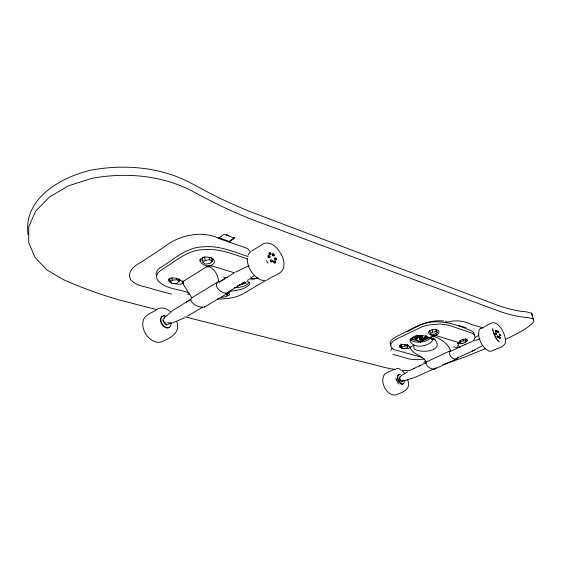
<?xml version="1.0" encoding="UTF-8"?>
<svg xmlns="http://www.w3.org/2000/svg" width="562" height="562" viewBox="0 0 562 562"><rect width="100%" height="100%" fill="white"/><g stroke="black" fill="none" stroke-linecap="round" stroke-linejoin="round"><path stroke-width="0.84" d="M28.1 234.825C22.866 198.358 61.068 177.065 91.409 170.068C124.202 164.146 159.053 166.879 189.036 182.074L200.957 188.46A486.327 200.908 49.8 0 0 255.991 213.848L495.143 304.33A346.297 127.23 57.1 0 0 522.26 311.446L526.608 311.889L531.743 313.238L533.9 321.696C526.468 330.006 515.586 334.011 506.025 339.265M499.836 337.734L499.801 338.366L499.323 338.205L498.923 336.779L499.4 336.94M499.997 335.212L499.962 335.844L499.485 335.683L499.091 334.264L499.562 334.425M498.262 332.051L498.22 332.683L497.742 332.514L497.349 331.095L497.827 331.264M496.176 333.919L496.134 334.552L495.656 334.39L495.262 332.957M416.575 336.75L416.618 337.481L418.128 337.214L418.03 336.455L418.999 336.231L418.128 337.214M416.618 337.481L416.66 337.102L415.704 337.228L416.456 336.462L415.985 336.181L416.54 336.814L415.704 337.228M457.573 347.597L458.121 345.328M390.716 350.456L392.311 348.194M200.037 261.154L200.55 259.019L202.889 257.529C206.331 256.511 210.055 257.024 213.075 258.942L214.466 261.091L213.96 263.388C210.104 268.081 200.641 265.657 199.819 259.693M407.485 344.499L407.864 346.101L407.492 347.457L404.345 348.609L401.556 348.419L401.9 347.07L401.149 343.86M275.099 262.433L274.86 263.199L274.038 262.925L273.462 261.885L273.701 261.126M276.047 259.391L275.816 260.15L275.001 259.876L274.425 258.836L274.663 258.077L275.478 258.358M271.825 261.337L271.579 262.103L270.758 261.829L270.182 260.789L270.427 260.023M273.757 255.253L273.511 256.012L272.696 255.731L272.127 254.698L272.366 253.94L273.181 254.221M270.491 254.136L270.245 254.895L269.423 254.614L268.847 253.574L269.093 252.816L269.915 253.097M268.109 255.858L267.863 256.616L268.446 257.663L269.268 257.937M458.128 345.314L458.325 343.796M465.554 338.612L466.172 340.979L465.631 342.321L462.463 343.459L459.828 343.263L460.348 341.928L459.941 340.347M458.311 356.94L457.306 358.584L434.398 369.185C430.717 369.36 426.172 366.48 425.813 362.638L426.158 362.076L450.612 350.632C447.809 343.256 440.165 338.254 432.888 336.188M410.288 347.576C412.15 354.264 422.856 355.43 426.158 362.076M247.912 255.197L249.507 252.577M249.226 282.054C246.381 287.126 239.454 287.393 234.27 287.589M435.367 368.286L434.398 369.185M171.22 322.714L170.314 323.663L168.537 323.909M480.117 328.77L479.028 330.365L478.585 335.05M230.898 290.652L228.924 292.542L204.561 307.014C199.201 307.892 191.909 304.773 190.518 299.216L191.832 297.776L218.576 281.527C218.126 275.254 213.806 266.065 206.479 266.838L183.739 281.056L182.91 282.089L183.444 283.171M415.985 336.181L418.788 335.676L418.304 336.483L419.083 336.582M416.07 336.533L417.053 336.483L417.348 335.704M183.739 281.056L182.98 282.567L183.711 285.046L191.832 297.776M450.612 350.632C447.359 354.095 452.269 360.052 456.442 359.027M431.166 337.769C425.694 342.504 416.056 343.846 409.909 339.778M423.874 362.609L424.851 361.633M164.252 317.762L173.37 310.091L190.827 299.272M170.16 282.3L172.239 280.255L176.777 279.693L179.208 281.169L177.114 283.199L172.611 283.761L170.16 282.3L169.612 278.309M204.027 256.848L202.355 258.471L202.987 262.524L205.369 264.098L209.963 263.529L212.211 261.386L211.565 257.34M202.987 262.524L205.221 260.368L209.851 259.799L212.211 261.386M457.601 343.726L458.065 342.63L457.208 342.082L436.562 335.739L432.866 336.083L429.431 337.678C423.65 334.924 414.756 333.807 410.323 339.385L410.049 340.916C413.477 349.135 428.307 346.782 432.543 340.446L431.159 338.415L429.431 337.678L433.625 338.261C446.144 350.702 422.28 354.109 414.082 348.939L413.695 345.286L410.527 346.887L410.042 347.639L410.541 348.292M471.595 341.998L473.998 339.764L475.045 337.495L474.637 335.338L472.79 333.449L448.933 325.25L439.962 324L428.209 325.068L422.687 326.501L396.126 339.258L393.365 340.965L391.236 343.277L390.597 345.588L391.482 347.716L393.807 349.543L422.083 357.418M227.512 293.406L227.765 294.938L225.622 296.834L221.358 297.382M418.788 335.676L418.219 336.132L418.999 336.231M253.947 275.809L251.179 277.853M234.473 237.543L229.17 241.442L218.59 237.607M478.873 335.128L475.571 337.467M228.973 242.138L234.579 238.169L224.027 234.34L218.4 238.372L246.065 247.954L248.095 249.008L250.715 252.31M436.231 335.177L438.191 333.786L439.027 332.135L438.493 330.639C435.789 328.679 432.15 329.255 429.452 330.92L428.595 332.437L429.157 333.954C431.068 335.619 433.857 336.174 436.231 335.177L435.859 333.695M401.956 375.318L407.591 371.749M204.561 307.014L205.439 306.423M247.421 280.417L248.896 279.433M430.38 333.603L432.684 332.107L436.154 331.622L437.306 332.641L435.002 334.137L431.546 334.615L430.38 333.603L429.572 330.351M465.301 342.181C466.291 341.64 468.596 340.27 466.86 339.244C463.629 338.816 459.547 340.143 458.178 343.312L458.831 343.803L462.955 343.15M218.576 281.527C211.726 286.578 223.079 295.38 228.924 292.542M251.509 251.102L263.901 243.472C272.732 240.993 279.785 250.287 282.672 257.466C283.817 260.93 284.604 264.758 283.445 268.32C280.923 274.839 272.275 275.647 267.505 279.89L267.14 280.009M482.105 345.756L473.654 350.456M420.446 365.293L419.385 365.939L420.179 365.546M219.068 282.131L233.996 273.069M186.17 302.265L190.574 299.595M219.412 282.096L225.847 278.19M166.436 324.625L165.902 324.941A3.281 2.178 57.9 0 0 166.535 324.998M458.683 325.553L465.94 327.618M202.629 307.147L187.258 316.273M227.21 292.521L244.407 282.293M266.339 280.136L242.11 294.355C234.509 298.225 225.783 298.998 217.382 298.991M235.541 272.149L248.945 265.664M226.563 277.754L227.491 277.235M406.916 345.398L408.04 344.766M465.399 340.01L466.558 339.385M211.558 260.347L213.321 259.419M410.014 370.414L414.51 368.194M184.357 317.846L171.944 323.122M227.231 293.638L228.706 292.9M456.161 358.57L472.937 350.8M423.966 340.242L422.294 339.743L420.91 340.41A6.955 2.494 -13.6 0 1 419.61 339.757L419.526 339.406A6.955 2.494 -13.6 0 0 420.826 340.059L422.202 339.392L423.966 340.242L420.502 341.914L418.367 341.282A11.008 3.941 -13.6 0 1 416.786 340.066A7.243 2.613 -13.4 0 1 413.555 339.848L411.033 338.774L414.573 337.045L416.273 337.558L414.925 338.605A5.444 1.96 -13.4 0 0 416.821 338.949A6.07 2.178 -13.5 0 1 422.448 336.216A8.753 3.147 -13.3 0 0 421.226 335.542L421.142 335.191M411.117 339.125L414.658 337.397L416.358 337.91M435.522 368.089L436.203 367.759M472.284 351.124L474.3 350.133M416.273 337.558L414.84 338.254A5.437 1.967 -13.4 0 0 416.737 338.598A6.07 2.178 -13.5 0 1 422.357 335.858A8.753 3.154 -13.3 0 0 421.275 335.233M419.561 335.514L418.423 335.163L420.214 336.041L421.226 335.542M423.425 338.781L427.057 337.017L423.509 339.132L423.425 338.781L425.209 339.638L429.565 337.53M404.176 380.762C401.844 382.406 397.215 377.327 400.889 376.554M421.114 341.232L423.881 339.891M425.848 338.942L428.75 337.537M206.479 266.838L208.495 266.107L212.401 266.058L234.41 272.809M394.791 369.101L385.005 373.737C379.09 380.692 385.841 395.121 394.967 395.079C403.404 392.157 411.489 389.614 407.569 379.441M480.369 328.58C485.73 327.611 491.504 319.75 497.124 324.021C501.62 327.618 504.325 333.125 505.315 338.724M464.711 344.717L471.054 341.956M458.599 347.576L460.32 346.789L458.065 347.358M413.808 368.524L426.235 362.715M450.759 351.243L465.378 344.401M401.584 381.619L401.092 381.844A2.557 1.321 64.9 0 0 401.465 381.865M433.962 368.812L416.035 376.969L405.125 380.622M485.47 348.623L464.05 357.32L442.933 364.675M257.853 277.607L254.895 278.85L251.052 278.45L250.947 277.143M257.586 278.021L252.724 279.223L249.43 278.914M171.768 282.834L168.586 280.902L168.438 279.377L170.202 278.267C179.461 275.921 190.701 286.803 173.89 283.557M401.345 347.864L400.2 347.414L399.772 345.595L400.804 345.216L401.556 348.419M401.9 347.07L405.069 345.911L407.864 346.101M460.348 341.928L463.531 340.776L466.172 340.979M473.977 340.853L479.976 338.886M238.913 285.075L244.491 283.227L242.826 282.96M237.213 285.981L245.938 283.086L245.77 282.173L244.393 281.948M226.823 296.048L229.078 295.162L229.774 294.228L228.713 293.476L226.395 293.266M418.873 336.027L417.433 336.055M227.02 277.333L225.39 277.635M164.694 318.169L162.952 319.328L163.142 320.733L164.392 322.223L166.373 323.382M446.692 322.314C454.981 319.855 463.755 320.488 471.497 324.569L480.426 327.063L482.273 328.025M178.737 280.529L180.29 280.15M396.266 368.447L398.563 368.524L400.446 369.353M424.401 358.774C417.468 360.614 409.262 359.547 403.312 357.221L392.782 354.348M230.525 291.151C237.101 290.329 245.06 289.627 249.605 284.26L249.612 283.1L248.678 282.138L246.844 281.45M187.448 294.284L189.366 294.109M456.829 347.485L453.59 346.93M443.713 321.007C426.094 318.935 410.625 329.803 395.606 337.031L392.852 338.738L390.723 341.064L390.091 343.375L390.976 345.518M402.322 348.194C416.442 350.751 407.387 341.443 399.659 345.377L399.224 346.41L400.2 347.414M264.281 280.564L261.449 280.136L258.422 278.731M243.191 282.644L245.938 283.086M533.415 318.914L528.294 317.642L523.946 317.242A346.873 127.96 57.2 0 1 496.822 310.35L257.389 221.519A487.142 202.573 49.8 0 1 202.229 196.447L190.279 190.118C160.135 175.014 125.2 172.351 92.301 178.231L68.402 185.825L49.056 197.332L35.582 211.228L28.76 226.802L28.704 242.615L35.02 257.375L46.92 269.943L63.387 279.651L73.882 284.126A440.102 226.338 46.4 0 0 118.87 299.848L156.735 309.641M445.146 321.197L446.488 321.492M399.772 345.595L401.823 346.059M184.765 316.764L386.319 367.857A321.773 149.344 55.8 0 0 395.774 369.536M171.67 294.123L154.093 289.549C146.401 286.444 136.475 286.508 130.707 279.771L129.351 276.026C129.485 270.982 133.215 267.041 137.276 264.512C148.305 257.712 159.088 250.519 169.661 243.023C184.048 234.417 203.015 231.045 218.688 238.169M188.783 292.844C178.414 288.72 164.631 289.254 157.177 279.736L156.405 276.335L157.774 272.984L160.493 270.554C174.325 262.349 187.055 249.654 204.196 249.647C219.405 248.179 233.659 254.368 247.758 259.026M411.033 338.774L413.47 339.497M423.509 339.132L425.209 339.638M248.116 256.574C233.743 251.86 219.271 245.348 203.76 246.837C186.619 246.83 173.925 259.56 160.114 267.779L157.402 270.217L156.039 273.582L156.426 275.289M497.883 337.727L496.97 336.771L497.012 336.139L497.489 336.301M496.309 332.03L495.389 331.067L495.431 330.442L495.916 330.604M226.345 234.551L228.783 235.45M200.936 259.799L203.107 260.606M429.024 331.341L430.155 331.784M224.87 277.67L223.578 277.052M225.622 293.575L227.765 294.938M168.951 279.244L170.265 280.136M258.176 278.583C251.762 274.228 247.322 266.732 247.245 258.906M170.286 311.594C166.984 308.763 162.306 306.852 158.041 308.636C153.545 312.514 146.141 313.722 143.528 319.532C141.87 324.021 143.008 328.995 145.221 333.083C148.445 338.844 155.456 344.471 162.341 341.563C170.996 337.622 180.936 332.493 176.679 321.485M499.253 341.879L497.693 340.488M484.992 348.468L488.947 351.131L491.202 351.243C496.246 348.236 507.458 347.527 505.35 338.956M497.967 340.755L495.073 336.849L492.867 330.105M402.533 370.941L404.31 372.95M398.718 384.064L396.519 380.045M484.83 348.285C481.543 344.696 479.344 340.108 478.627 335.289M268.102 263.171L266.332 260.48M496.632 339.118L493.296 332.149M396.512 380.088L395.852 377.938M463.116 339.202L463.531 340.776M459.421 341.696L459.828 343.263M436.484 329.395L437.306 332.641M435.536 329.177L436.154 331.622M432.073 329.662L432.684 332.107M433.232 334.207L433.618 335.739M420.13 335.683L420.214 336.041M420.502 341.914L418.283 340.93A11.001 3.948 -13.6 0 1 418.086 340.853M416.969 336.132L417.053 336.483M414.573 337.045L414.658 337.397M404.682 344.302L405.069 345.911M531.743 313.238L532.249 316.097M474.469 335.345L474.061 333.182L472.213 331.278L469.692 330.091C453.337 323.192 435.164 317.783 418.205 325.855A417.805 266.339 -59.6 0 1 407.014 331.854M209.464 257.361L209.851 259.799M204.716 257.115L205.221 260.368M492.895 330.477L492.804 328.419M182.355 281.084L182.678 283.346M178.864 278.78L179.208 281.169M176.552 278.092L176.777 279.693M171.909 277.86L172.239 280.255M170.37 280.888L170.581 282.398M418.03 336.455L418.044 336.863M422.308 337.074A2.866 1.033 -13.4 0 1 420.186 338.176M417.903 340.776A11.001 3.948 -13.6 0 1 416.702 339.715M416.386 339.736A7.243 2.613 -13.4 0 1 414.918 339.729M424.963 336.94A5.62 2.023 -13.4 0 1 424.703 337.214M424.38 337.481A5.62 2.023 -13.4 0 1 424.001 337.755M423.565 338.015A5.62 2.023 -13.4 0 1 423.081 338.268M422.554 338.507A5.62 2.023 -13.4 0 1 421.992 338.731M420.783 339.118A5.62 2.023 -13.4 0 1 419.526 339.406M419.61 339.757A5.627 2.023 -13.4 0 0 425.237 337.024A9.196 3.281 -13.4 0 1 427.148 337.369M420.186 337.79A3.21 1.152 -13.5 0 1 420.65 337.53M421.191 337.298A3.21 1.152 -13.5 0 1 422.406 336.933M425.448 335.83A9.828 3.513 -13.4 0 1 426.312 335.83M426.642 336.898A9.196 3.288 -13.4 0 1 427.057 337.017M169.605 327.021A6.561 4.363 57.9 0 1 161.982 324.618A6.561 4.363 57.9 0 1 162.306 316.265M163.444 315.985A6.561 4.363 57.9 0 1 164.715 316.111M171.031 322.897A6.568 4.363 57.9 0 1 166.809 327.583A6.568 4.363 57.9 0 1 160.992 320.438A6.568 4.363 57.9 0 1 165.242 315.788M168.087 324.19A3.281 2.178 57.9 0 1 165.123 323.923A3.281 2.178 57.9 0 1 163.507 320.312M170.307 322.932A3.288 2.178 57.9 0 1 167.799 322.321M403.467 383.34A5.121 2.648 64.9 0 1 398.135 380.607A5.121 2.648 64.9 0 1 399.463 374.791M404.254 381.191A5.121 2.641 64.8 0 1 401.015 383.439A5.121 2.641 64.8 0 1 397.812 376.596A5.121 2.641 64.8 0 1 401.619 375.564M402.631 380.762A2.564 1.321 64.8 0 1 401.029 381.345A2.564 1.321 64.8 0 1 399.442 378.486A2.564 1.321 64.8 0 1 400.495 376.905M399.498 380.348A2.557 1.321 64.9 0 1 399.21 379.736M404.752 380.341A2.564 1.321 64.8 0 1 403.657 380.291M409.558 370.73A321.773 149.344 55.8 0 1 400.755 370.147M499.421 336.554L500.292 338.134L499.421 336.554M499.583 334.032L500.454 335.612L499.583 334.032M498.424 336.863L498.382 337.495L497.897 337.341L497.503 335.907L498.424 336.863M498.754 331.826L498.712 332.451L498.234 332.29L497.841 330.87L498.754 331.826M496.675 333.688L496.632 334.32L496.148 334.158L495.754 332.732L496.675 333.688M496.843 331.166L496.801 331.798L496.323 331.636L495.93 330.21L496.843 331.166M275.647 262.103L275.408 262.868L274.593 262.595L274.017 261.562L274.256 260.796L275.071 261.07L275.647 262.103M276.602 259.061L276.363 259.82L275.549 259.546L274.973 258.506L275.211 257.747L276.026 258.028L276.602 259.061M272.38 261.007L272.134 261.773L271.313 261.499L270.736 260.459L270.975 259.693L271.797 259.967L272.38 261.007M274.305 254.923L274.066 255.682L273.251 255.401L272.675 254.361L272.914 253.61L273.729 253.891L274.305 254.923M270.069 256.841L269.823 257.607L268.994 257.326L268.418 256.286L268.664 255.52L269.486 255.801L270.069 256.841M271.039 253.806L270.8 254.565L269.978 254.284L269.402 253.244L269.641 252.486L270.462 252.767L271.039 253.806M434.904 339.546L431.159 338.415L434.925 339.567M419.638 338.675A2.866 1.033 -13.4 0 0 422.491 337.284A3.21 1.152 -13.5 0 0 419.638 338.675"/></g></svg>
